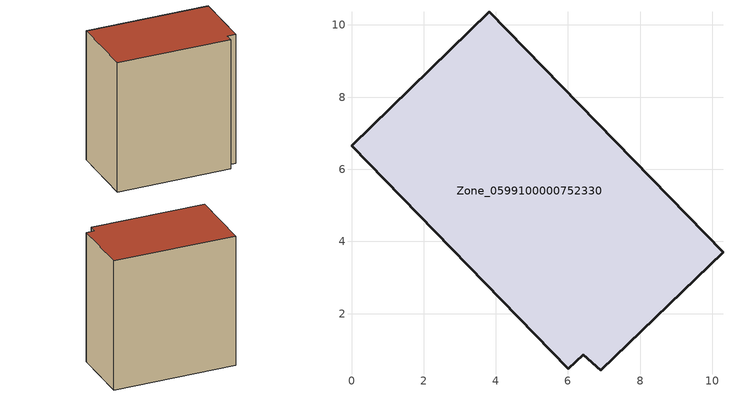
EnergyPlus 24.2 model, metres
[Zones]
Zone_0599100000752330
 floor ground (C_G): 6.91,0.43 6.42,0.86 6.01,0.47 0,6.66 3.82,10.37 10.3,3.7 z0.9
 wall outside (C_F): 10.3,3.7 3.82,10.37 0,6.66 6.01,0.47 6.42,0.86 6.91,0.43 10.3,3.7 z0.9:10.99
 roof outside (C_R): 6.42,0.86 6.91,0.43 10.3,3.7 3.82,10.37 0,6.66 6.01,0.47 z10.99
[BUILDING]
Pand.0599100000752330: North Axis=0; Terrain=City; Loads Convergence Tolerance Value=0.04; Temperature Convergence Tolerance Value=0.4; Solar Distribution=FullExterior; Maximum Number of Warmup Days=25; Minimum Number of Warmup Days=1
[Site:Location]
Rotterdam.The.Hague.AP_ZH_NLD Design_Conditions: Latitude=51.96; Longitude=4.45; Time Zone=1; Elevation=-4.5
[SITE:GROUNDTEMPERATURE:BUILDINGSURFACE]
18, 18, 18, 18, 18, 18, 18, 18, 18, 18, 18, 18
[MATERIAL] Thermal Absorptance=0.9; Solar Absorptance=0.7; Visible Absorptance=0.7
Name | Roughness | Thickness | Conductivity | Density | Specific Heat
G.TI.2006-2014 | MediumSmooth | 0.15 | 0.06 | 540 | 1210
F.TI.2006-2014 | Rough | 0.3 | 0.12 | 1920 | 840
R.TI.2006-2014 | MediumRough | 0.2 | 0.08 | 1500 | 1000
[CONSTRUCTION]
C_G: G.TI.2006-2014
C_F: F.TI.2006-2014
C_R: R.TI.2006-2014
[ZONE]
Zone_0599100000752330: Type=1; Multiplier=1; Ceiling Height=Autocalculate; Volume=Autocalculate; Floor Area=autocalculate; Part of Total Floor Area=Yes
[ZONEINFILTRATION:DESIGNFLOWRATE]
Infil_Zone_0599100000752330: Zone or ZoneList or Space or SpaceList=Zone_0599100000752330; Schedule=AlwaysOn; Design Flow Rate Calculation Method=Flow/Area; Flow Rate per Floor Area=0.0015; Constant Term Coefficient=1; Temperature Term Coefficient=0; Velocity Term Coefficient=0; Velocity Squared Term Coefficient=0
[HVACTEMPLATE:ZONE:IDEALLOADSAIRSYSTEM]
Zone_0599100000752330: Maximum Heating Supply Air Temperature=50; Minimum Cooling Supply Air Temperature=13; Maximum Heating Supply Air Humidity Ratio=0.0156; Minimum Cooling Supply Air Humidity Ratio=0.0077; Heating Limit=NoLimit; Cooling Limit=NoLimit; Dehumidification Control Type=ConstantSensibleHeatRatio; Cooling Sensible Heat Ratio=0.7; Dehumidification Setpoint=60; Humidification Control Type=None; Humidification Setpoint=30; Outdoor Air Method=None; Outdoor Air Flow Rate per Person=0.00944; Outdoor Air Flow Rate per Zone Floor Area=0; Outdoor Air Flow Rate per Zone=0; Demand Controlled Ventilation Type=None; Outdoor Air Economizer Type=NoEconomizer; Heat Recovery Type=None; Sensible Heat Recovery Effectiveness=0.7; Latent Heat Recovery Effectiveness=0.65
[ZONECONTROL:THERMOSTAT]
ThermostatControl_Zone_0599100000752330: Zone or ZoneList=Zone_0599100000752330; Control Type Schedule=DualSetpointControlType; Control 1=Thermostat_Zone_0599100000752330; Temperature Difference Between Cutout And Setpoint=0
[THERMOSTATSETPOINT:DUALSETPOINT]
Thermostat_Zone_0599100000752330: Heating Setpoint Temperature Schedule=HeatingSetpoint_Zone_0599100000752330; Cooling Setpoint Temperature Schedule=CoolingSetpoint_Zone_0599100000752330
[SCHEDULE:COMPACT]
HeatingSetpoint_Zone_0599100000752330: Through: 12/31, For: AllDays, Until: 24:00, 21
CoolingSetpoint_Zone_0599100000752330: Through: 12/31, For: AllDays, Until: 24:00, 24
DualSetpointControlType: Through: 12/31, For: AllDays, Until: 24:00, 4
AlwaysOn: Through: 12/31, For: AllDays, Until: 24:00, 1
